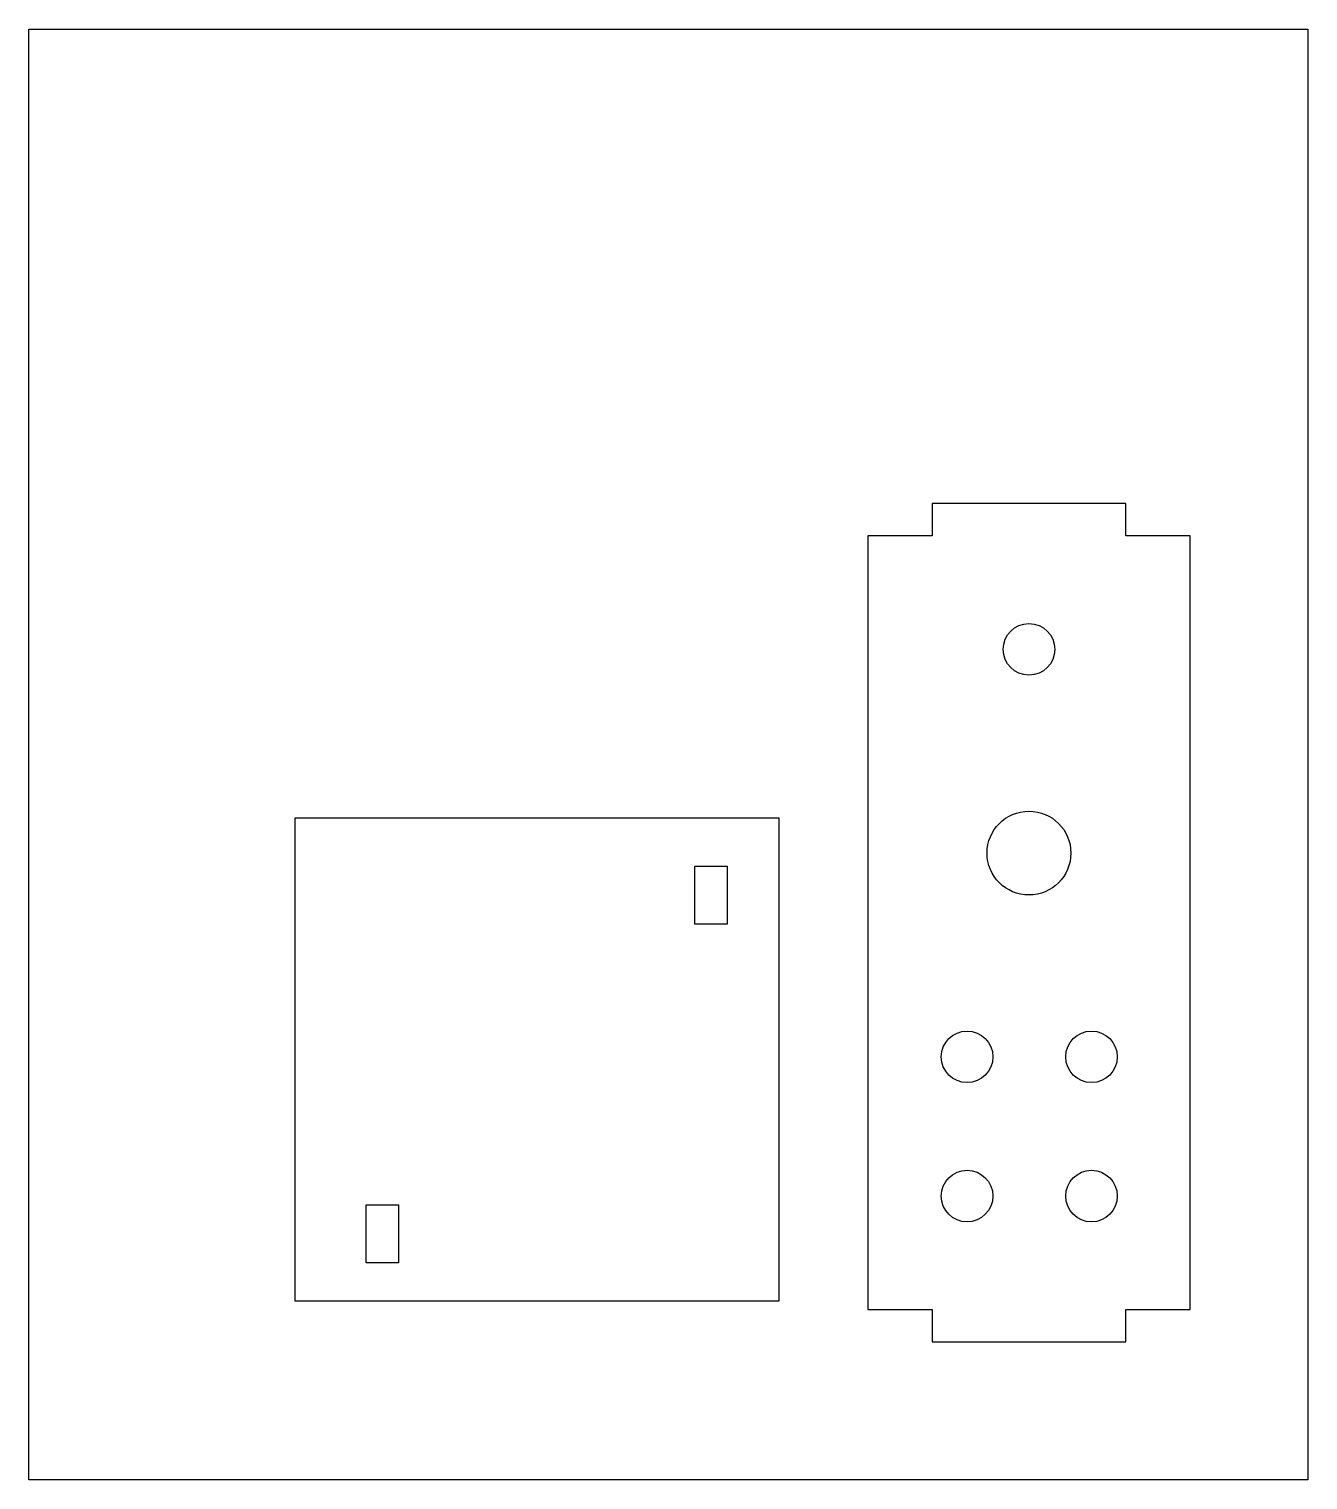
# Model space of a CAD drawing. Header units: centimetres. Extents: x 1949.9 to 1969.7, y 1832.6 to 1855.1.
import ezdxf

# ---------------------------------------------------------------- set-up
doc = ezdxf.new("R2010")
doc.units = ezdxf.units.CM
doc.layers.add('Layer 04', color=1, linetype='Continuous')

msp = doc.modelspace()

# ---------------------------------------------------------------- linework, layer by layer
at = {"layer": 'Defpoints', "color": 0}
msp.add_lwpolyline([(1949.868, 1855.059), (1969.707, 1855.059), (1969.707, 1832.555), (1949.868, 1832.555)], close=True, dxfattribs=at)
at = {"layer": 'Layer 04'}
for points in [[(1963.879, 1847.198), (1962.879, 1847.198), (1962.879, 1835.198), (1963.879, 1835.198), (1963.879, 1834.698), (1966.879, 1834.698), (1966.879, 1835.198), (1967.879, 1835.198), (1967.879, 1847.198), (1966.879, 1847.198), (1966.879, 1847.698), (1963.879, 1847.698)], [(1961.498, 1835.326), (1953.998, 1835.326), (1953.998, 1842.826), (1961.498, 1842.826)], [(1960.698, 1841.176), (1960.198, 1841.176), (1960.198, 1842.076), (1960.698, 1842.076)], [(1955.598, 1835.923), (1955.098, 1835.923), (1955.098, 1836.823), (1955.598, 1836.823)]]:
    msp.add_lwpolyline(points, close=True, dxfattribs=at)
for centre, radius in [((1965.379, 1845.438), 0.4), ((1965.379, 1842.278), 0.65), ((1964.419, 1839.118), 0.4), ((1966.349, 1839.118), 0.4), ((1964.419, 1836.958), 0.4), ((1966.349, 1836.958), 0.4)]:
    msp.add_circle(centre, radius, dxfattribs=at)

doc.saveas('drawing.dxf')
